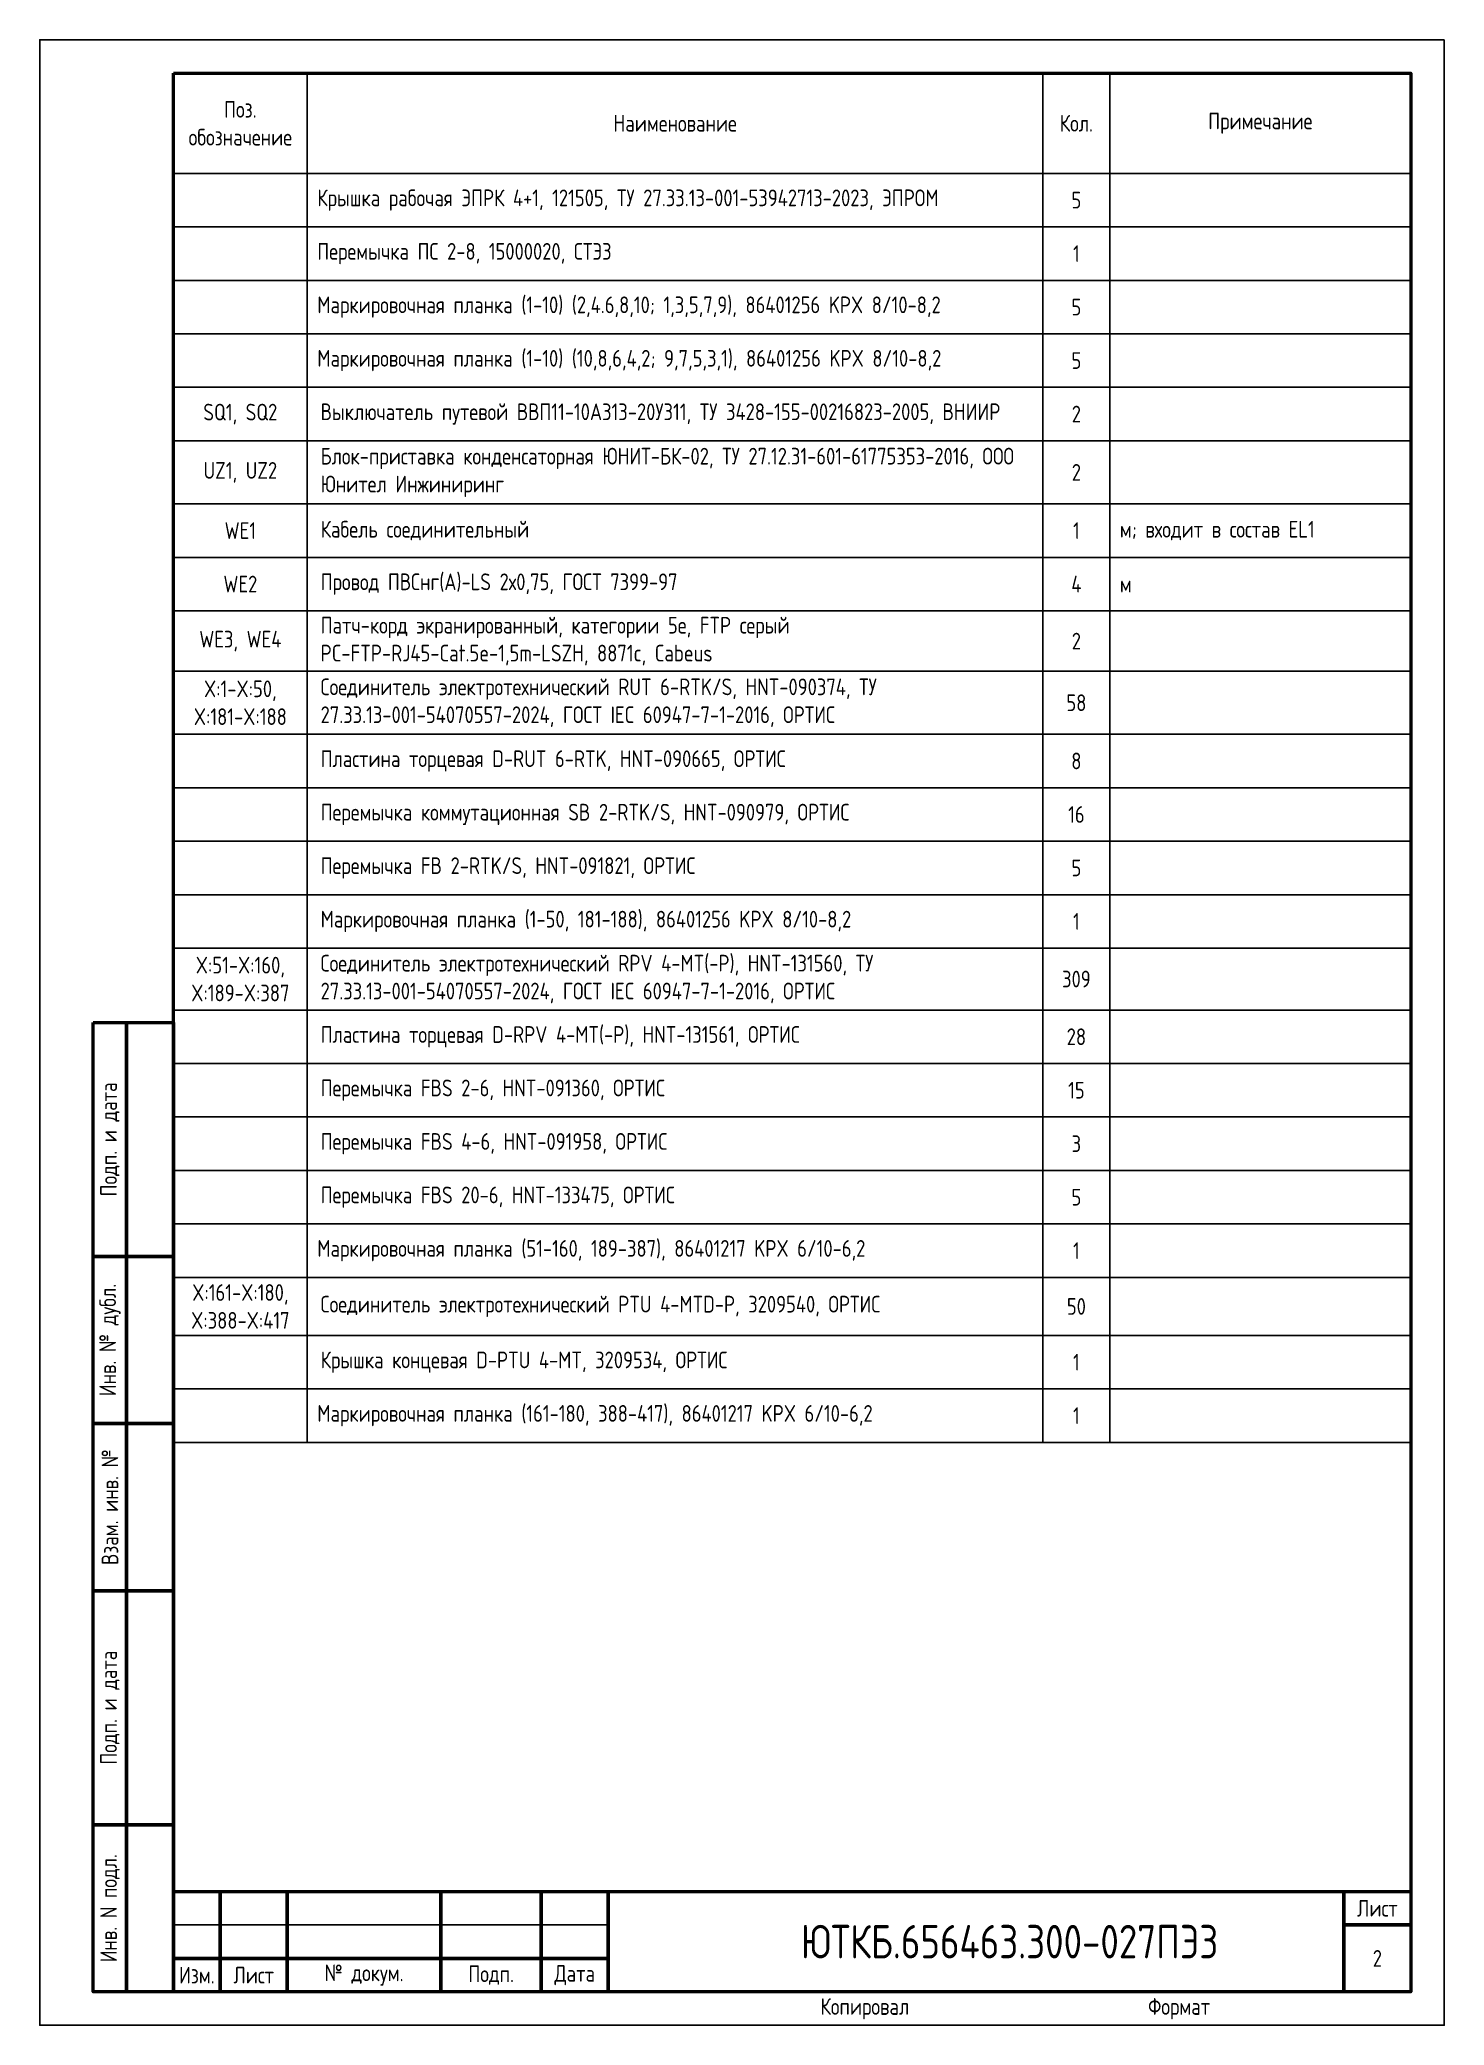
# Paper-space layout 'A4-5' of a CAD drawing. Header units: millimetres. Extents: x -87 to 31, y 22 to 188.
# The model-space entities are those that its viewports show. They can reach past a viewport. Long polylines and large blocks are cut down to what shows.
import ezdxf

# ---------------------------------------------------------------- set-up
doc = ezdxf.new("R2010")
doc.units = ezdxf.units.MM
doc.styles.add('Gost_type_A', font='GOST_A.TTF')

# ---------------------------------------------------------------- blocks, each defined once
blk = doc.blocks.new('Формат_А3')
blk.add_lwpolyline([(-420, 297), (0, 297), (0, 0), (-420, 0)], close=True)
blk = doc.blocks.new('Штамп левый нижний')
at = {"lineweight": 50}
for points in [[(-12, 145), (-7, 145), (-7, 110), (-12, 110)], [(-7, 145), (0, 145), (0, 110), (-7, 110)], [(-12, 110), (-7, 110), (-7, 85), (-12, 85)], [(-7, 110), (0, 110), (0, 85), (-7, 85)], [(-12, 85), (-7, 85), (-7, 60), (-12, 60)], [(-7, 85), (0, 85), (0, 60), (-7, 60)], [(-12, 60), (-7, 60), (-7, 25), (-12, 25)], [(-7, 60), (0, 60), (0, 25), (-7, 25)], [(-12, 25), (-7, 25), (-7, 0), (-12, 0)], [(-7, 25), (0, 25), (0, 0), (-7, 0)]]:
    blk.add_lwpolyline(points, close=True, dxfattribs=at)
at = {"char_height": 2.5, "attachment_point": 5, "rotation": 90, "style": 'Gost_type_A'}
for s, insert, width in [('Подп. и дата', (-9.5, 127.5), 35), ('Инв. № дубл.', (-9.5, 97.5), 25), ('Взам. инв. №', (-9.5, 72.5), 25), ('Подп. и дата', (-9.5, 42.5), 35), ('Инв. N подл.', (-9.5, 12.5), 25)]:
    blk.add_mtext(s, dxfattribs=dict(at, insert=insert, width=width))
blk = doc.blocks.new('Формат_А4')
blk.add_lwpolyline([(0, 297), (0, 0), (-210, 0), (-210, 297)], close=True)
at = {"lineweight": 50}
blk.add_lwpolyline([(-190, 292), (-5, 292), (-5, 5), (-190, 5)], close=True, dxfattribs=at)
blk = doc.blocks.new('Штамп малый нижний')
at = {"lineweight": 50}
for points in [[(-185, 15), (-178, 15), (-178, 5), (-185, 5)], [(-178, 15), (-168, 15), (-168, 5), (-178, 5)], [(-168, 15), (-145, 15), (-145, 5), (-168, 5)], [(-145, 15), (-130, 15), (-130, 5), (-145, 5)], [(-130, 15), (-120, 15), (-120, 5), (-130, 5)], [(-120, 15), (-10, 15), (-10, 0), (-120, 0)], [(-10, 15), (0, 15), (0, 10), (-10, 10)], [(-10, 10), (0, 10), (0, 0), (-10, 0)], [(-185, 5), (-178, 5), (-178, 0), (-185, 0)], [(-178, 5), (-168, 5), (-168, 0), (-178, 0)], [(-168, 5), (-145, 5), (-145, 0), (-168, 0)], [(-145, 5), (-130, 5), (-130, 0), (-145, 0)], [(-130, 5), (-120, 5), (-120, 0), (-130, 0)]]:
    blk.add_lwpolyline(points, close=True, dxfattribs=at)
for points in [[(-185, 15), (-178, 15), (-178, 10), (-185, 10)], [(-178, 15), (-168, 15), (-168, 10), (-178, 10)], [(-168, 15), (-145, 15), (-145, 10), (-168, 10)], [(-145, 15), (-130, 15), (-130, 10), (-145, 10)], [(-130, 15), (-120, 15), (-120, 10), (-130, 10)], [(-185, 10), (-178, 10), (-178, 5), (-185, 5)], [(-178, 10), (-168, 10), (-168, 5), (-178, 5)], [(-168, 10), (-145, 10), (-145, 5), (-168, 5)], [(-145, 10), (-130, 10), (-130, 5), (-145, 5)], [(-130, 10), (-120, 10), (-120, 5), (-130, 5)]]:
    blk.add_lwpolyline(points, close=True)
at = {"char_height": 2.5, "style": 'Gost_type_A'}
for s, insert, width, attachment_point in [('Лист', (-5, 12.5), 10, 5), ('Изм.', (-181.5, 2.5), 7, 5), ('Лист', (-173, 2.5), 10, 5), ('№ докум.', (-156.5, 2.5), 23, 5), ('Подп.', (-137.5, 2.5), 15, 5), ('Дата', (-125, 2.5), 10, 5), ('Копировал', (-75, -2.53), 13.1202, 6), ('Формат', (-30, -2.53), 13.1202, 6)]:
    blk.add_mtext(s, dxfattribs=dict(at, insert=insert, width=width, attachment_point=attachment_point))
blk = doc.blocks.new('*T26')
at = {"color": 0, "lineweight": -2, "transparency": 16777216}
for p, q in [((0, 0), (185, 0)), ((0, 0), (0, -15)), ((20, 0), (20, -15)), ((130, 0), (130, -15)), ((140, 0), (140, -15)), ((185, 0), (185, -15)), ((210, 0), (395, 0)), ((210, 0), (210, -15)), ((230, 0), (230, -15)), ((340, 0), (340, -15)), ((350, 0), (350, -15)), ((395, 0), (395, -15))]:
    blk.add_line(p, q, dxfattribs=at)
at = {"color": 0, "linetype": 'ByBlock', "lineweight": -2, "transparency": 16777216}
for p, q in [((0, -15), (185, -15)), ((0, -15), (0, -233.78)), ((20, -15), (20, -233.78)), ((130, -15), (130, -233.78)), ((140, -15), (140, -193.78)), ((185, -15), (185, -233.78)), ((210, -15), (395, -15)), ((210, -15), (210, -204.82)), ((230, -15), (230, -204.82)), ((340, -15), (340, -204.82)), ((350, -15), (350, -47)), ((395, -15), (395, -204.82)), ((210, -23), (395, -23)), ((0, -28.63), (185, -28.63)), ((210, -31), (395, -31)), ((0, -38.06), (185, -38.06)), ((210, -39), (395, -39)), ((210, -47), (395, -47)), ((350, -47), (350, -172.14)), ((0, -51.69), (185, -51.69)), ((210, -55), (395, -55)), ((0, -61.12), (185, -61.12)), ((210, -64.43), (395, -64.43)), ((0, -70.51), (185, -70.51)), ((210, -72.43), (395, -72.43)), ((0, -78.51), (185, -78.51)), ((210, -80.43), (395, -80.43)), ((0, -86.51), (185, -86.51)), ((210, -89.48), (395, -89.48)), ((0, -94.51), (185, -94.51)), ((210, -98.89), (395, -98.89)), ((0, -102.51), (185, -102.51)), ((210, -106.89), (395, -106.89)), ((0, -112.25), (185, -112.25)), ((210, -114.89), (395, -114.89)), ((0, -120.25), (185, -120.25)), ((210, -122.89), (395, -122.89)), ((0, -133.09), (185, -133.09)), ((210, -130.89), (395, -130.89)), ((210, -140.14), (395, -140.14)), ((0, -145.93), (185, -145.93)), ((210, -148.14), (395, -148.14)), ((0, -156.56), (185, -156.56)), ((210, -156.14), (395, -156.14)), ((210, -164.14), (395, -164.14)), ((0, -167.18), (185, -167.18)), ((210, -172.14), (395, -172.14)), ((350, -172.14), (350, -180.14)), ((0, -177.78), (185, -177.78)), ((210, -180.14), (395, -180.14)), ((350, -180.14), (350, -196.82)), ((0, -185.78), (185, -185.78)), ((210, -188.82), (395, -188.82)), ((0, -193.78), (185, -193.78)), ((140, -193.78), (140, -233.78)), ((210, -196.82), (395, -196.82)), ((350, -196.82), (350, -204.82)), ((0, -201.78), (185, -201.78)), ((210, -204.82), (395, -204.82)), ((0, -209.78), (185, -209.78)), ((0, -217.78), (185, -217.78)), ((0, -225.78), (185, -225.78)), ((0, -233.78), (185, -233.78))]:
    blk.add_line(p, q, dxfattribs=at)
at = {"transparency": 16777216, "char_height": 2.5, "style": 'Gost_type_A'}
for s, insert, width, attachment_point in [('Поз. обозначение', (10, -7.5), 17, 5), ('Примечание', (162.5, -7.5), 42, 5), ('Поз. обозначение', (220, -7.5), 17, 5), ('Примечание', (372.5, -7.5), 42, 5), ('Наименование', (75, -7.5), 107, 5), ('Кол.', (135, -7.5), 7, 5), ('Наименование', (285, -7.5), 107, 5), ('Кол.', (345, -7.5), 7, 5), ('Крышка рабочая ЭПРК 4+1, 121505, ТУ 27.33.13-001-53942713-2023, ЭПРОМ', (231.5, -19), 107, 4), ('5', (345, -19), 7, 5), ('Перемычка ПС 2-8, 15000020, СТЭЗ ', (231.5, -27), 107, 4), ('1', (345, -27), 7, 5), ('Маркировочная планка (1-10) (2,4.6,8,10; 1,3,5,7,9), 86401256 KPX 8/10-8,2', (231.5, -35), 107, 4), ('5', (345, -35), 7, 5), ('Маркировочная планка (1-10) (10,8,6,4,2; 9,7,5,3,1), 86401256 KPX 8/10-8,2', (231.5, -43), 107, 4), ('5', (345, -43), 7, 5), ('Соединитель электротехнический RUT 6-RTK/S, HNT-090374, ТУ 27.33.13-001-54070557-2024, ГОСТ IEC 60947-7-1-2016, ОРТИС', (232, -94.18), 106, 4), ('58', (345, -94.18), 7, 5), ('Пластина торцевая D-RUT 6-RTK, HNT-090665, ОРТИС', (232, -102.89), 106, 4), ('8', (345, -102.89), 7, 5), ('Перемычка коммутационная SB 2-RTK/S, HNT-090979, ОРТИС', (232, -110.89), 106, 4), ('16', (345, -110.89), 7, 5), ('Перемычка FB 2-RTK/S, HNT-091821, ОРТИС', (232, -118.89), 106, 4), ('5', (345, -118.89), 7, 5), ('Маркировочная планка (1-50, 181-188), 86401256 KPX 8/10-8,2', (232, -126.89), 106, 4), ('1', (345, -126.89), 7, 5), ('Соединитель электротехнический RPV 4-MT(-P), HNT-131560, ТУ 27.33.13-001-54070557-2024, ГОСТ IEC 60947-7-1-2016, ОРТИС ', (232, -135.51), 106, 4), ('309', (345, -135.51), 7, 5), ('Соединитель электротехнический PTU 4-MTD-P, 3209540, ОРТИС', (232, -184.48), 106, 4), ('50', (345, -184.48), 7, 5), ('Крышка концевая D-PTU 4-MT, 3209534, ОРТИС', (232, -192.82), 106, 4), ('1', (345, -192.82), 7, 5), ('Перемычка ПС 2-8, 15000020, СТЭЗ ', (21.5, -197.78), 107, 4), ('12', (135, -197.78), 7, 5), ('Маркировочная планка (161-180, 388-417), 86401217 KPX 6/10-6,2', (231.5, -200.82), 107, 4), ('1', (345, -200.82), 7, 5), ('4', (135, -205.78), 7, 5), ('Маркировочная планка (1-14) (14,12,10,8,6,4,2; 13,11,9,7,5,3,1), 86401256 KPX 8/10-8,2', (21.5, -213.78), 107, 4), ('4', (135, -213.78), 7, 5), ('{\\C256;Блок испытательный, в составе:}', (21.5, -221.78), 107, 4), ('Блок базовый ЭПББ 4+1, 111505, ТУ 27.33.13-001-53942713-2023, ЭПРОМ', (21.5, -229.78), 107, 4), ('5', (135, -229.78), 7, 5)]:
    blk.add_mtext(s, dxfattribs=dict(at, insert=insert, width=width, attachment_point=attachment_point))
at = {"color": 0, "transparency": 16777216, "char_height": 2.5, "style": 'Gost_type_A'}
for s, insert, width, attachment_point in [('{\\C256;Интеллектуальное электронное устройство ЮНИТ-М514-БСК-Р102-К103-К103-В101-В101-М173.0700-М173.0700-С01.03, НЛПР.656122.602-XXX, ООО Юнител Инжиниринг}', (22, -21.81), 106, 4), ('A1', (10, -21.81), 18, 5), ('1', (135, -21.81), 7, 5), ('Блок интерфейсный ИЧМ ЮНИТ-ИЧМ-КУГР, ТУ 27.12.23-609-61775353-2024, ООО Юнител Инжиниринг', (22, -33.34), 106, 4), ('A1.1', (10, -33.34), 18, 5), ('1', (135, -33.34), 7, 5), ('{\\C256;Интеллектуальное электронное устройство ЮНИТ-М514-БСК-Р102-К103-К103-х-В101-В101-В101-М141.0400-С01.03, НЛПР.656122.602-XXX, ООО Юнител Инжиниринг}', (22, -44.87), 106, 4), ('A2', (10, -44.87), 18, 5), ('1', (135, -44.87), 7, 5), ('SQ1, SQ2', (220, -51), 18, 5), ('{\\C256;Выключатель путевой ВВП11-10А313-20У311, ТУ 3428-155-00216823-2005, ВНИИР }', (232, -51), 106, 4), ('2', (345, -51), 7, 5), ('Блок интерфейсный ИЧМ ЮНИТ-ИЧМ-КУГР, ТУ 27.12.23-609-61775353-2024, ООО Юнител Инжиниринг', (22, -56.4), 106, 4), ('A2.1', (10, -56.4), 18, 5), ('1', (135, -56.4), 7, 5), ('{\\C256;Блок-приставка конденсаторная ЮНИТ-БК-02, ТУ 27.12.31-601-61775353-2016, }ООО Юнител Инжиниринг', (232, -59.72), 106, 4), ('UZ1, UZ2', (220, -59.72), 18, 5), ('2', (345, -59.72), 7, 5), ('Светильник светодиодный ЖКХ-08 Д с кабелем 3 м, 5000 К,\\PТУ 3461-009-01281952-2018, Фокус ', (22, -65.81), 106, 4), ('EL1', (10, -65.81), 18, 5), ('1', (135, -65.81), 7, 5), ('WE1', (220, -68.43), 18, 5), ('Кабель соединительный', (232, -68.43), 106, 4), ('1', (345, -68.43), 7, 5), ('{\\C256;м; входит в состав} EL1', (351.5, -68.43), 42, 4), ('HL1', (10, -74.51), 18, 5), ('{\\C256;Лампа СКЛ 14Н-2-Ж-2-220 П Ч IP65 ЯШГК.433137.068 ТУ, Протон-Импульс}', (22, -74.51), 106, 4), ('1', (135, -74.51), 7, 5), ('WE2', (220, -76.43), 18, 5), ('Провод ПВСнг(А)-LS 2х0,75, ГОСТ 7399-97', (232, -76.43), 106, 4), ('4', (345, -76.43), 7, 5), ('{\\C256;м}', (351.5, -76.43), 42, 4), ('K1-K3', (10, -82.51), 18, 5), ('{\\C256;Реле промежуточное силовое 1 NO (SPST-NO) двойной разрыв в составе:}', (22, -82.51), 106, 4), ('{\\C256;Патч-корд экранированный, категории 5е, FTP серый PC-FTP-RJ45-Cat.5e-1,5m-LSZH, 8871c, Cabeus}', (232, -84.96), 106, 4), ('WE3, WE4', (220, -84.96), 18, 5), ('2', (345, -84.96), 7, 5), ('{\\C256;Реле 62.31.9.220.4800, Finder}', (22, -90.51), 106, 4), ('3', (135, -90.51), 7, 5), ('{\\C256;Розетка с винтовым зажимом, 92.03SMA, Finder}', (22, -98.51), 106, 4), ('3', (135, -98.51), 7, 5), ('Реле РЭП36-14A, 1,0А, 4з, п/п, УХЛ4, на Din-рейку 35 мм c поворотом на 90{\\fISOCPEUR|b0|i0|c0|p34;°}, с фиксатором, ТУ 3425-075-00216823-2001, ВНИИР  ', (22, -107.38), 106, 4), ('KA1-KA9', (10, -107.38), 18, 5), ('9', (135, -107.38), 7, 5), ('R1-R10', (10, -116.25), 18, 5), ('{\\C256;Резистор С5-35В, 16 Вт, 15 кОм, ±10%, ОЖО.467.541 ТУ, Кермет}', (22, -116.25), 106, 4), ('10', (135, -116.25), 7, 5), ('{\\C256;Переключатель кулачковый S10 JDG 1109 B4/1447,  (с компл. винтов 3,9х16 потай, саморез DIN 7982F-H A2 - 4 шт.), АУТС.642210.001 ТУ, ОРТИС}', (22, -126.67), 106, 4), ('SA1, SA3', (10, -126.67), 18, 5), ('2', (135, -126.67), 7, 5), ('{\\C256;Переключатель кулачковый S10 JDG 1103 B4/1447,  (с компл. винтов 3,9х16 потай, саморез DIN 7982F-H A2 - 4 шт.), АУТС.642210.001 ТУ, ОРТИС}', (22, -139.51), 106, 4), ('SA2, SA4', (10, -139.51), 18, 5), ('2', (135, -139.51), 7, 5), ('Пластина торцевая D-RPV 4-MT(-P), HNT-131561, ОРТИС', (232, -144.14), 106, 4), ('28', (345, -144.14), 7, 5), ('{\\C256;Переключатель кулачковый S10 JDG 1106 B4/1447,  (с компл. винтов 3,9х16 потай, саморез DIN 7982F-H A2 - 4 шт.), АУТС.642210.001 ТУ, ОРТИС}', (22, -151.24), 106, 4), ('SA5, SA7, SA8', (10, -151.24), 18, 5), ('3', (135, -151.24), 7, 5), ('Перемычка FBS 2-6, HNT-091360, ОРТИС', (232, -152.14), 106, 4), ('15', (345, -152.14), 7, 5), ('{\\C256;Переключатель кулачковый S10 JDG 1111 B4/1447,  (с компл. винтов 3,9х16 потай, саморез DIN 7982F-H A2 - 4 шт.), АУТС.642210.001 ТУ, ОРТИС}', (22, -161.87), 106, 4), ('Перемычка FBS 4-6, HNT-091958, ОРТИС', (232, -160.14), 106, 4), ('3', (345, -160.14), 7, 5), ('SA6', (10, -161.87), 18, 5), ('1', (135, -161.87), 7, 5), ('Перемычка FBS 20-6, HNT-133475, ОРТИС', (232, -168.14), 106, 4), ('5', (345, -168.14), 7, 5), ('SG1-SG4', (10, -172.48), 18, 5), ('{\\C256;Блок испытательный, в составе:}', (22, -172.48), 106, 4), ('Маркировочная планка (51-160, 189-387), 86401217 KPX 6/10-6,2', (231.5, -176.14), 107, 4), ('1', (345, -176.14), 7, 5), ('{\\C256;Блок базовый ЭПББ 6+1, 111507, ТУ 27.33.13-001-53942713-2023, НПП "ЭПРОМ"}', (22, -181.78), 106, 4), ('4', (135, -181.78), 7, 5), ('{\\C256;Крышка рабочая ЭПРК 6+1, 121507, ТУ 27.33.13-001-53942713-2023, НПП "ЭПРОМ"}', (22, -189.78), 106, 4), ('4', (135, -189.78), 7, 5), ('Маркировочная планка (1-14) (2,4.6,8,10,12,14; 1,3,5,7,9,11,13){\\C256;, 86401256 KPX 8/10-8,2}', (21.5, -205.78), 107, 4), ('SG5-SG9', (10, -221.78), 18, 5)]:
    blk.add_mtext(s, dxfattribs=dict(at, insert=insert, width=width, attachment_point=attachment_point))
at = {"color": 1, "transparency": 16777216, "char_height": 2.5, "width": 18, "attachment_point": 5, "style": 'Gost_type_A'}
for s, insert in [('{\\C256;X:1-X:50, X:181-X:188}', (220, -94.18)), ('{\\C256;X:51-X:160, X:189-X:387}', (220, -135.51)), ('{\\C256;X:161-X:180, X:388-X:417}', (220, -184.48))]:
    blk.add_mtext(s, dxfattribs=dict(at, insert=insert))
blk = doc.blocks.new('*T38')
at = {"color": 0, "lineweight": -2, "transparency": 16777216}
for p, q in [((0, 0), (185, 0)), ((0, 0), (0, -15)), ((20, 0), (20, -15)), ((130, 0), (130, -15)), ((140, 0), (140, -15)), ((185, 0), (185, -15))]:
    blk.add_line(p, q, dxfattribs=at)
at = {"color": 0, "linetype": 'ByBlock', "lineweight": -2, "transparency": 16777216}
for p, q in [((0, -15), (185, -15)), ((0, -15), (0, -204.82)), ((20, -15), (20, -204.82)), ((130, -15), (130, -204.82)), ((140, -15), (140, -47)), ((185, -15), (185, -204.82)), ((0, -23), (185, -23)), ((0, -31), (185, -31)), ((0, -39), (185, -39)), ((0, -47), (185, -47)), ((140, -47), (140, -172.14)), ((0, -55), (185, -55)), ((0, -64.43), (185, -64.43)), ((0, -72.43), (185, -72.43)), ((0, -80.43), (185, -80.43)), ((0, -89.48), (185, -89.48)), ((0, -98.89), (185, -98.89)), ((0, -106.89), (185, -106.89)), ((0, -114.89), (185, -114.89)), ((0, -122.89), (185, -122.89)), ((0, -130.89), (185, -130.89)), ((0, -140.14), (185, -140.14)), ((0, -148.14), (185, -148.14)), ((0, -156.14), (185, -156.14)), ((0, -164.14), (185, -164.14)), ((0, -172.14), (185, -172.14)), ((140, -172.14), (140, -180.14)), ((0, -180.14), (185, -180.14)), ((140, -180.14), (140, -196.82)), ((0, -188.82), (185, -188.82)), ((0, -196.82), (185, -196.82)), ((140, -196.82), (140, -204.82)), ((0, -204.82), (185, -204.82))]:
    blk.add_line(p, q, dxfattribs=at)
at = {"transparency": 16777216, "char_height": 2.5, "style": 'Gost_type_A'}
for s, insert, width, attachment_point in [('Поз. обозначение', (10, -7.5), 17, 5), ('Примечание', (162.5, -7.5), 42, 5), ('Наименование', (75, -7.5), 107, 5), ('Кол.', (135, -7.5), 7, 5), ('Крышка рабочая ЭПРК 4+1, 121505, ТУ 27.33.13-001-53942713-2023, ЭПРОМ', (21.5, -19), 107, 4), ('5', (135, -19), 7, 5), ('Перемычка ПС 2-8, 15000020, СТЭЗ ', (21.5, -27), 107, 4), ('1', (135, -27), 7, 5), ('Маркировочная планка (1-10) (2,4.6,8,10; 1,3,5,7,9), 86401256 KPX 8/10-8,2', (21.5, -35), 107, 4), ('5', (135, -35), 7, 5), ('Маркировочная планка (1-10) (10,8,6,4,2; 9,7,5,3,1), 86401256 KPX 8/10-8,2', (21.5, -43), 107, 4), ('5', (135, -43), 7, 5), ('Соединитель электротехнический RUT 6-RTK/S, HNT-090374, ТУ 27.33.13-001-54070557-2024, ГОСТ IEC 60947-7-1-2016, ОРТИС', (22, -94.18), 106, 4), ('58', (135, -94.18), 7, 5), ('Пластина торцевая D-RUT 6-RTK, HNT-090665, ОРТИС', (22, -102.89), 106, 4), ('8', (135, -102.89), 7, 5), ('Перемычка коммутационная SB 2-RTK/S, HNT-090979, ОРТИС', (22, -110.89), 106, 4), ('16', (135, -110.89), 7, 5), ('Перемычка FB 2-RTK/S, HNT-091821, ОРТИС', (22, -118.89), 106, 4), ('5', (135, -118.89), 7, 5), ('Маркировочная планка (1-50, 181-188), 86401256 KPX 8/10-8,2', (22, -126.89), 106, 4), ('1', (135, -126.89), 7, 5), ('Соединитель электротехнический RPV 4-MT(-P), HNT-131560, ТУ 27.33.13-001-54070557-2024, ГОСТ IEC 60947-7-1-2016, ОРТИС ', (22, -135.51), 106, 4), ('309', (135, -135.51), 7, 5), ('Соединитель электротехнический PTU 4-MTD-P, 3209540, ОРТИС', (22, -184.48), 106, 4), ('50', (135, -184.48), 7, 5), ('Крышка концевая D-PTU 4-MT, 3209534, ОРТИС', (22, -192.82), 106, 4), ('1', (135, -192.82), 7, 5), ('Маркировочная планка (161-180, 388-417), 86401217 KPX 6/10-6,2', (21.5, -200.82), 107, 4), ('1', (135, -200.82), 7, 5)]:
    blk.add_mtext(s, dxfattribs=dict(at, insert=insert, width=width, attachment_point=attachment_point))
at = {"color": 0, "transparency": 16777216, "char_height": 2.5, "style": 'Gost_type_A'}
for s, insert, width, attachment_point in [('SQ1, SQ2', (10, -51), 18, 5), ('{\\C256;Выключатель путевой ВВП11-10А313-20У311, ТУ 3428-155-00216823-2005, ВНИИР }', (22, -51), 106, 4), ('2', (135, -51), 7, 5), ('{\\C256;Блок-приставка конденсаторная ЮНИТ-БК-02, ТУ 27.12.31-601-61775353-2016, }ООО Юнител Инжиниринг', (22, -59.72), 106, 4), ('UZ1, UZ2', (10, -59.72), 18, 5), ('2', (135, -59.72), 7, 5), ('WE1', (10, -68.43), 18, 5), ('Кабель соединительный', (22, -68.43), 106, 4), ('1', (135, -68.43), 7, 5), ('{\\C256;м; входит в состав} EL1', (141.5, -68.43), 42, 4), ('WE2', (10, -76.43), 18, 5), ('Провод ПВСнг(А)-LS 2х0,75, ГОСТ 7399-97', (22, -76.43), 106, 4), ('4', (135, -76.43), 7, 5), ('{\\C256;м}', (141.5, -76.43), 42, 4), ('{\\C256;Патч-корд экранированный, категории 5е, FTP серый PC-FTP-RJ45-Cat.5e-1,5m-LSZH, 8871c, Cabeus}', (22, -84.96), 106, 4), ('WE3, WE4', (10, -84.96), 18, 5), ('2', (135, -84.96), 7, 5), ('Пластина торцевая D-RPV 4-MT(-P), HNT-131561, ОРТИС', (22, -144.14), 106, 4), ('28', (135, -144.14), 7, 5), ('Перемычка FBS 2-6, HNT-091360, ОРТИС', (22, -152.14), 106, 4), ('15', (135, -152.14), 7, 5), ('Перемычка FBS 4-6, HNT-091958, ОРТИС', (22, -160.14), 106, 4), ('3', (135, -160.14), 7, 5), ('Перемычка FBS 20-6, HNT-133475, ОРТИС', (22, -168.14), 106, 4), ('5', (135, -168.14), 7, 5), ('Маркировочная планка (51-160, 189-387), 86401217 KPX 6/10-6,2', (21.5, -176.14), 107, 4), ('1', (135, -176.14), 7, 5)]:
    blk.add_mtext(s, dxfattribs=dict(at, insert=insert, width=width, attachment_point=attachment_point))
at = {"color": 1, "transparency": 16777216, "char_height": 2.5, "width": 18, "attachment_point": 5, "style": 'Gost_type_A'}
for s, insert in [('{\\C256;X:1-X:50, X:181-X:188}', (10, -94.18)), ('{\\C256;X:51-X:160, X:189-X:387}', (10, -135.51)), ('{\\C256;X:161-X:180, X:388-X:417}', (10, -184.48))]:
    blk.add_mtext(s, dxfattribs=dict(at, insert=insert))

msp = doc.modelspace()

# ---------------------------------------------------------------- block references
at = {"color": 1}
for name, p in [('Формат_А4', (-210, 0)), ('Формат_А4', (0, 0)), ('Формат_А3', (420, 0)), ('Штамп левый нижний', (-190, 5)), ('Штамп малый нижний', (-5, 5))]:
    msp.add_blockref(name, p, dxfattribs=at)
for name, p in [('*T26', (-400, 292)), ('*T38', (-190, 292))]:
    msp.add_blockref(name, p)

# ---------------------------------------------------------------- texts
at = {"color": 1, "insert": (-65, 12.5), "char_height": 5, "width": 120, "attachment_point": 5, "style": 'Gost_type_A'}
msp.add_mtext('{\\C256;ЮТКБ.656463.300-027ПЭ3}', dxfattribs=at)
at = {"insert": (-10, 10), "char_height": 2.5, "width": 10, "attachment_point": 5, "style": 'Gost_type_A'}
msp.add_mtext('2', dxfattribs=at)

psp = doc.layouts.new('A4-5')

# ---------------------------------------------------------------- viewports
at = {"layer": '0'}
psp.add_viewport(center=(-27.88, 105.01), size=(117.59, 166.304), view_center_point=(-105, 148.5), view_height=297, dxfattribs=at)

doc.saveas('drawing.dxf')
